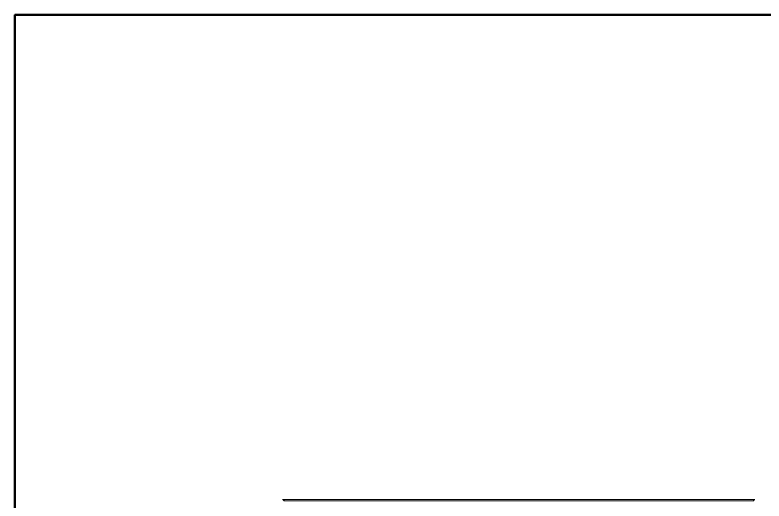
# Model space of a CAD drawing. Header units: metres. Extents: x 10 to 831, y 10 to 584.
# Drawn here: x 10 to 262.8, y 420.1 to 584 of the extents above; entities that cross this region are included whole.
import ezdxf

# ---------------------------------------------------------------- set-up
doc = ezdxf.new("R2010")
doc.units = ezdxf.units.M
doc.layers.add('FRAME', color=7, linetype='Continuous', lineweight=50)
doc.layers.add('VIS', color=8, linetype='Continuous', lineweight=13)

msp = doc.modelspace()

# ---------------------------------------------------------------- linework, layer by layer
at = {"layer": 'FRAME'}
msp.add_lwpolyline([(10, 10), (831, 10), (831, 584), (10, 584), (10, 10)], close=True, dxfattribs=at)
at = {"layer": 'VIS'}
for p, q in [((100.4, 420.8), (100.4, 420.6)), ((100.8, 420.6), (100.4, 420.6)), ((100.4, 420.6), (100.8, 420.2)), ((100.4, 420.6), (100.4, 420.6)), ((100.8, 420.6), (100.8, 420.8)), ((100.8, 420.2), (100.8, 420.6)), ((259.2, 420.6), (100.8, 420.6)), ((100.8, 420.2), (259.2, 420.2)), ((259.2, 420.8), (259.2, 420.6)), ((259.2, 420.2), (259.6, 420.6)), ((259.6, 420.6), (259.2, 420.6)), ((259.2, 420.6), (259.2, 420.2)), ((259.2, 420.2), (259.2, 420.2)), ((259.6, 420.6), (259.3, 420.3)), ((259.6, 420.6), (259.6, 420.8)), ((259.6, 420.8), (259.6, 420.6)), ((259.6, 420.6), (259.6, 420.6))]:
    msp.add_line(p, q, dxfattribs=at)

doc.saveas('drawing.dxf')
